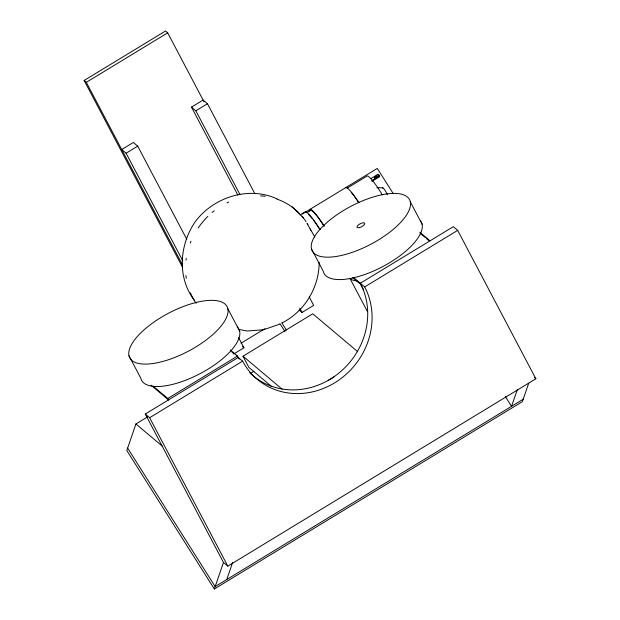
<?xml version="1.0" encoding="UTF-8"?>
<svg xmlns="http://www.w3.org/2000/svg" width="620" height="620" viewBox="0 0 620 620"><rect width="100%" height="100%" fill="white"/><g stroke="black" fill="none" stroke-linecap="round" stroke-linejoin="round"><path stroke-width="0.93" d="M319.137 262.151C319.354 287.114 304.668 311.411 282.371 322.749M147.56 416.888L135.935 423.956L126.798 450.5L214.319 589L522.358 401.659L528.728 383.16M214.319 589L223.463 562.448L145.274 414.028L238.266 357.469L242.629 361.15A72.176 65.658 -49.9 0 0 334.637 382.85A72.176 65.658 -49.9 0 0 364.684 286.921L457.676 230.369L535.858 378.789L227.827 566.13L223.463 562.448M226.773 579.514L232.624 562.534M517.406 389.329L511.562 406.317L505.385 396.544M371.752 180.761L379.611 175.553L378.409 174.445L377.425 174.608L370.814 178.63M372.039 181.304L379.479 176.785L379.611 175.553M182.466 267.135L84.142 80.484L165.509 31L167.687 32.837L203.996 101.758M84.142 80.484L86.32 82.328L167.687 32.837M237.832 195.122L191.472 107.121L203.097 100.052L207.46 103.734L254.719 193.44M137.718 146.15L133.354 142.468L121.729 149.536L126.093 153.218L137.718 146.15L186.775 239.274M191.472 107.121L195.835 110.802L207.46 103.734M300.041 214.938L305.009 211.924A24.358 3.503 58.7 0 1 320.036 229.493M302.204 214.101L377.309 168.423L393.344 193.797M306.613 212.823L310.434 210.506A22.754 3.27 58.7 0 1 324.028 226.199M347.06 188.224L366.877 176.173A22.754 3.27 58.7 0 1 382.246 194.758M374.899 176.94L375.875 176.344A1.069 0.473 -27.2 0 1 377.146 176.126A1.069 0.473 -27.2 0 1 376.603 177.018L375.627 177.615A1.069 0.473 -27.2 0 1 374.356 177.824A1.069 0.473 -27.2 0 1 374.899 176.94L375.178 177.483A1.069 0.473 -27.2 0 0 374.573 178.266M375.178 177.483L376.154 176.894A1.069 0.473 -27.2 0 1 377.301 176.607M241.095 343.17L264.934 328.678M233.864 353.912L243.939 347.781L238.537 337.528M299.142 309.985L302.056 312.433L313.681 305.365L309.178 296.825M153.225 386.221L167.78 398.489L237.53 356.074L238.84 358.562M249.705 372.767A72.176 65.658 -49.9 0 0 338.784 373.17A72.176 65.658 -49.9 0 0 360.313 283.239L453.305 226.688L457.676 230.369M271.041 386.074L248.899 367.412L243.001 356.206L312.744 313.79L357.763 351.742M145.274 414.028L149.637 417.71L242.629 361.15M250.728 373.217L254.037 371.21M328.22 380.417L333.963 376.921M523.187 399.249L215.148 586.59L127.627 448.089M279.488 324.252L263.461 329.77L246.946 331.003L238.553 329.344M376.859 187.721L382.881 187.806M277.031 198.888C248.907 185.814 213.931 197.059 195.564 221.247C179.506 244.172 176.762 277.101 194.207 300.08M419.872 232.237L430.055 240.824M419.965 233.097L425.111 237.429M426.575 238.669L428.784 240.529M534.409 377.565L535.858 378.789M353.764 277.721L364.684 286.921M352.423 277.373L360.507 284.185L363.165 289.222M242.482 346.557L243.939 347.781M243.001 356.206L282.115 389.174M230.245 349.936L237.53 356.074M231.841 352.059L234.042 353.912M236.251 355.772L237.716 357.012M151.078 385.183L167.974 399.427M135.935 423.956L162.138 446.036M291.663 206.452L303.513 217.798M281.713 322.702L286.363 330.057M279.853 323.485L285.014 331.654M307.365 224.068L314.875 237.127M349.928 278.372L367.428 311.504M410.293 201.787A54.994 21.429 -27.8 0 1 340.334 255.696A54.994 21.429 -27.8 0 1 331.956 218.387A54.994 21.429 -27.8 0 1 410.293 201.787L422.096 224.192M360.313 283.239L361.189 284.906M311.426 248.79L323.229 271.196A54.994 21.429 -27.8 0 0 381.796 267.096A54.994 21.429 -27.8 0 0 420.5 220.805M195.835 110.802L239.948 194.533M299.809 308.163L302.056 312.433M227.842 308.729A54.994 21.429 -27.8 0 1 157.883 362.638A54.994 21.429 -27.8 0 1 149.505 325.337A54.994 21.429 -27.8 0 1 227.842 308.729L239.646 331.134M126.093 153.218L182.807 260.873M86.32 82.328L182.489 264.88M167.78 398.489L168.656 400.148M128.975 355.74L140.779 378.146A54.994 21.429 -27.8 0 0 200.407 373.488A54.994 21.429 -27.8 0 0 237.421 327.027M149.637 417.71L227.827 566.13M378.409 174.445L378.688 174.995L377.712 175.158L377.425 174.608M379.192 176.235L379.479 176.785M375.875 176.344L376.154 176.894M375.627 177.615L375.914 178.157A1.069 0.473 -27.2 0 1 375.666 178.289M308.489 214.427A22.754 3.27 58.7 0 1 312.464 218.906M313.627 220.433A22.754 3.27 58.7 0 1 316.2 224.029M316.727 224.797A22.754 3.27 58.7 0 1 319.889 229.695M351.207 192.34A22.754 3.27 58.7 0 1 354.012 195.874M354.508 196.548A22.754 3.27 58.7 0 1 357.104 200.237M357.554 200.911A22.754 3.27 58.7 0 1 358.469 202.29M345.588 187.69A23.979 3.449 58.7 0 1 358.957 202.725M309.659 210.947A23.979 3.449 58.7 0 1 324.113 226.006M382.664 188.108A4.549 0.651 58.7 0 1 384.547 189.674A4.549 0.651 58.7 0 1 387.361 194.734M302.134 216.45A68.835 62.612 -49.9 0 1 306.001 221.642M306.993 223.192A68.835 62.612 -49.9 0 1 307.946 224.781M310.093 228.881A68.835 62.612 -49.9 0 1 310.853 230.562M196.083 303.265A68.835 62.612 -49.9 0 1 190.356 292.733M186.294 278.341A68.835 62.612 -49.9 0 1 185.923 275.536M186 260.183A68.835 62.612 -49.9 0 1 186.256 258.269M190.293 242.994A68.835 62.612 -49.9 0 1 190.991 241.265M198.167 227.982A68.835 62.612 -49.9 0 1 207.886 216.365M212.079 212.567A68.835 62.612 -49.9 0 1 214.272 210.792M226.998 202.833A68.835 62.612 -49.9 0 1 228.672 202.035M260.578 195.858A68.835 62.612 -49.9 0 1 265.221 196.308M276.946 199.105A68.835 62.612 -49.9 0 1 299.553 213.575M356.818 280.914A34.643 13.307 -27.8 0 1 350.409 278.783M239.181 359.151A72.176 65.658 -49.9 0 1 238.266 357.469M359.585 227.587A4.332 1.666 -27.8 0 0 364.692 223.278A4.332 1.666 -27.8 0 0 358.298 225.006A4.332 1.666 -27.8 0 0 359.585 227.587"/></g></svg>
